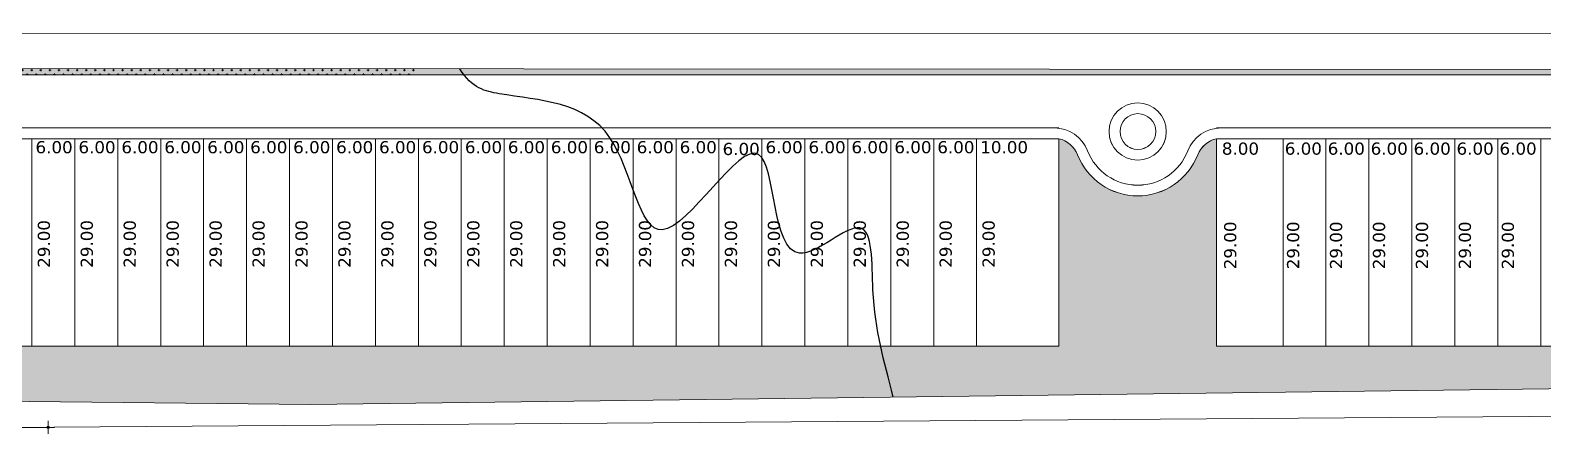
# Model space of a CAD drawing. Header units: centimetres. Extents: x 429547 to 433218, y 9613176 to 9615382.
# Drawn here: x 431493.9 to 431705.2, y 9614626 to 9614682.4 of the extents above; entities that cross this region are included whole.
import ezdxf

# ---------------------------------------------------------------- set-up
doc = ezdxf.new("R2010")
doc.units = ezdxf.units.CM
doc.header["$LTSCALE"] = 0.05
doc.linetypes.add('CONTINUO', pattern=[0])
for name, color, linetype, lineweight in [('AREAS', 6, 'Continuous', 20), ('DIM NOVO', 4, 'Continuous', 20), ('GROTA', 4, 'FENCELINE1', 15), ('p vista', 1, 'Continuous', 50)]:
    doc.layers.add(name, color=color, linetype=linetype, lineweight=lineweight)
for name, color, linetype in [('Cotas', 4, 'Continuous'), ('DIM', 7, 'Continuous'), ('Hachura', 252, 'Continuous')]:
    doc.layers.add(name, color=color, linetype=linetype)
doc.styles.add('LEALTÀ PADRÃO', font='verdana.ttf')
doc.linetypes.add('FENCELINE1', pattern='A,0.25,-0.1,[133,ltypeshp.shx,S=0.1,R=0,X=-0.1,Y=0],-0.1,1', length=1.45)
pattern_1 = [(0, (0, 500), (0.635, 0.635), [0.3175, -0.9525]), (90, (0.15875, 499.84125), (-0.635, 0.635), [0.3175, -0.9525])]

msp = doc.modelspace()

# ---------------------------------------------------------------- hatches: boundary and pattern name
at = {"layer": 'Hachura', "linetype": 'Continuous', "lineweight": 0, "true_color": 0x139b48}
h = msp.add_hatch(dxfattribs=at)
h.set_pattern_fill('CROSS', color=114, scale=0.1)
h.set_pattern_definition(pattern_1)
h.paths.add_polyline_path([(432547.609, 9614676.374), (432547.609, 9614676.14), (430995.542, 9614676.215), (430995.543, 9614677.372)])
h = msp.add_hatch(dxfattribs=at)
h.set_pattern_fill('CROSS', color=114, scale=0.1)
h.set_pattern_definition(pattern_1)
h.paths.add_polyline_path([(431547.742, 9614677.016), (431486.224, 9614677.056), (431486.224, 9614676.191), (431547.742, 9614676.188)])
h = msp.add_hatch(dxfattribs=at)
h.set_pattern_fill('CROSS', color=114, scale=0.1)
h.set_pattern_definition(pattern_1)
h.paths.add_polyline_path([(431638.764, 9614676.958), (431547.742, 9614677.016), (431547.742, 9614676.188), (431638.764, 9614676.184)])
h = msp.add_hatch(dxfattribs=at)
h.set_pattern_fill('CROSS', color=114, scale=0.1)
h.set_pattern_definition(pattern_1)
h.paths.add_polyline_path([(431755.369, 9614676.883), (431638.764, 9614676.958), (431638.764, 9614676.184), (431755.369, 9614676.178)])
h = msp.add_hatch(dxfattribs=at)
h.set_pattern_fill('CROSS', color=114, scale=0.1)
h.set_pattern_definition(pattern_1)
h.paths.add_polyline_path([(431297.937, 9614667.259, 0.2371224), (431295.337, 9614665.02, -0.6859907), (431278.544, 9614665.019, 0.2375154), (431275.94, 9614667.259), (431275.94, 9614638.256), (431094.34, 9614638.256), (431094.342, 9614633.904), (431204.278, 9614633.73), (431533.065, 9614630.064), (431547.742, 9614630.25), (431547.742, 9614638.258), (431297.937, 9614638.257)])
h = msp.add_hatch(dxfattribs=at)
h.set_pattern_fill('CROSS', color=114, scale=0.1)
h.set_pattern_definition(pattern_1)
h.paths.add_polyline_path([(431659.614, 9614667.257, 0.2377782), (431657.011, 9614665.019, -0.6859907), (431640.218, 9614665.019, 0.2380533), (431637.614, 9614667.259), (431637.615, 9614638.258), (431547.742, 9614638.258), (431547.742, 9614630.25), (431946.132, 9614635.306), (431987.787, 9614635.465), (431987.787, 9614638.26), (431965.609, 9614638.26), (431965.609, 9614667.26, 0.2369467), (431963.011, 9614665.022, -0.6859907), (431946.218, 9614665.021, 0.2376815), (431943.614, 9614667.26), (431943.615, 9614638.26), (431659.615, 9614638.258)])

# ---------------------------------------------------------------- linework, layer by layer
at = {"layer": 'AREAS', "color": 7, "linetype": 'Continuous', "lineweight": 9}
for p, q in [((430995.542, 9614676.215, -1.124), (432547.609, 9614676.14, -1.124)), ((432547.609, 9614676.374, -1.124), (430995.543, 9614677.372, -1.124)), ((431637.615, 9614638.258), (431637.614, 9614667.259)), ((431659.614, 9614667.257), (431659.615, 9614638.258)), ((431297.937, 9614638.257), (431637.615, 9614638.258)), ((431659.615, 9614638.258), (431943.615, 9614638.26)), ((431946.132, 9614635.306), (431533.065, 9614630.064)), ((431533.065, 9614630.064), (431204.278, 9614633.73))]:
    msp.add_line(p, q, dxfattribs=at)
for centre, radius, start, end in [((431636.697, 9614663.56), 3.811, 22.5109, 76.0718), ((431660.533, 9614663.555), 3.814, 103.93694, 157.43817), ((431648.614, 9614668.259), 9, 201.10077, 338.89981)]:
    msp.add_arc(centre, radius, start, end, dxfattribs=at)
at = {"layer": 'Cotas', "color": 251, "lineweight": 0, "true_color": 0x636466}
for p, q in [((431497.281, 9614626.899), (431495.489, 9614626.886)), ((431495.495, 9614626.886), (431497.287, 9614626.886)), ((431496.385, 9614626.892), (431496.378, 9614627.788)), ((431496.385, 9614626.892), (431496.391, 9614625.996)), ((431496.391, 9614626.886), (431496.391, 9614627.782)), ((431496.391, 9614626.886), (431496.391, 9614625.99))]:
    msp.add_line(p, q, dxfattribs=at)
for centre in [(431496.385, 9614626.892), (431496.391, 9614626.886)]:
    msp.add_circle(centre, 0.179, dxfattribs=at)
at = {"layer": 'DIM NOVO', "color": 251, "linetype": 'Continuous', "lineweight": 0, "true_color": 0x636466}
for p, q in [((430996.291, 9614681.745), (432770.63, 9614682.428)), ((432321.789, 9614632.848), (431497.185, 9614626.898)), ((430996.305, 9614626.886), (431495.591, 9614626.886))]:
    msp.add_line(p, q, dxfattribs=at)
at = {"layer": 'GROTA', "color": 5, "linetype": 'CONTINUO', "lineweight": 30}
msp.add_open_spline([(431614.446, 9614631.097, 0), (431613.171, 9614636.364, -3.644), (431611.112, 9614642.696, -3.661), (431611.875, 9614659.153, -3.762), (431597.047, 9614644.267, -3.574), (431598.85, 9614677.268, -3.883), (431580.014, 9614644.387, -3.97), (431576.94, 9614672.471, -3.806), (431563.037, 9614672.585, -4.141), (431555.621, 9614674.294, -3.873), (431553.915, 9614677.016, -1.124)], degree=3, knots=[0, 0, 0, 0, 13.8977104, 22.7655173, 31.9067486, 46.8782872, 63.9765782, 78.7910721, 95.4686306, 101.0194605, 101.0194605, 101.0194605, 101.0194605], dxfattribs=at)
at = {"layer": 'p vista', "color": 7, "linetype": 'Continuous', "lineweight": 9}
for p, q in [((430995.542, 9614676.215, -1.124), (432547.609, 9614676.14)), ((430995.543, 9614677.372, -1.124), (432620.791, 9614676.336, -1.124)), ((431298.517, 9614668.759), (431637.614, 9614668.76)), ((431396.91, 9614667.259), (431637.614, 9614667.26)), ((431494.115, 9614638.258, 0.7), (431494.115, 9614667.26, 0.7)), ((431500.115, 9614638.258, 0.7), (431500.115, 9614667.26, 0.7)), ((431506.115, 9614638.258, 0.7), (431506.115, 9614667.26, 0.7)), ((431512.115, 9614638.258, 0.7), (431512.115, 9614667.26, 0.7)), ((431518.115, 9614638.258, 0.7), (431518.115, 9614667.26, 0.7)), ((431524.115, 9614638.258, 0.7), (431524.115, 9614667.26, 0.7)), ((431530.115, 9614638.258, 0.7), (431530.115, 9614667.26, 0.7)), ((431536.115, 9614638.258, 0.7), (431536.115, 9614667.26, 0.7)), ((431542.115, 9614638.258, 0.7), (431542.115, 9614667.26, 0.7)), ((431548.115, 9614638.258, 0.7), (431548.115, 9614667.26, 0.7)), ((431554.115, 9614638.258, 0.7), (431554.115, 9614667.26, 0.7)), ((431560.115, 9614638.258, 0.7), (431560.115, 9614667.26, 0.7)), ((431566.115, 9614638.258, 0.7), (431566.115, 9614667.26, 0.7)), ((431572.115, 9614638.258, 0.7), (431572.115, 9614667.26, 0.7)), ((431578.115, 9614638.258, 0.7), (431578.115, 9614667.26, 0.7)), ((431584.115, 9614638.258, 0.7), (431584.115, 9614667.26, 0.7)), ((431590.115, 9614638.258, 0.7), (431590.115, 9614667.26, 0.7)), ((431596.115, 9614638.258, 0.7), (431596.115, 9614667.26, 0.7)), ((431602.115, 9614638.258, 0.7), (431602.115, 9614667.26, 0.7)), ((431608.115, 9614638.258, 0.7), (431608.115, 9614667.26, 0.7)), ((431614.115, 9614638.258, 0.7), (431614.115, 9614667.26, 0.7)), ((431620.115, 9614638.258, 0.7), (431620.115, 9614667.26, 0.7)), ((431626.115, 9614638.258, 0.7), (431626.115, 9614667.26, 0.7)), ((431637.615, 9614638.258), (431637.614, 9614667.26)), ((431637.615, 9614638.258), (431637.614, 9614667.259)), ((431659.614, 9614668.76), (431943.62, 9614668.76)), ((431659.614, 9614667.26), (431818.91, 9614667.261)), ((431659.615, 9614638.258), (431659.614, 9614667.26)), ((431659.614, 9614667.259), (431659.614, 9614667.257)), ((431659.615, 9614638.258), (431659.614, 9614667.259)), ((431668.92, 9614638.258), (431668.92, 9614667.262)), ((431674.92, 9614638.258), (431674.92, 9614667.262)), ((431680.92, 9614638.258), (431680.92, 9614667.262)), ((431686.92, 9614638.259), (431686.92, 9614667.261)), ((431692.92, 9614638.259), (431692.92, 9614667.261)), ((431698.92, 9614638.259), (431698.92, 9614667.261)), ((431704.92, 9614638.259), (431704.92, 9614667.261)), ((431297.94, 9614638.257), (431637.615, 9614638.258)), ((431659.615, 9614638.258), (431943.615, 9614638.26))]:
    msp.add_line(p, q, dxfattribs=at)
for centre, radius in [((431648.614, 9614668.26), 4), ((431648.614, 9614668.259), 4), ((431648.65, 9614668.26), 2.5), ((431648.65, 9614668.259), 2.5)]:
    msp.add_circle(centre, radius, dxfattribs=at)
for centre, radius, start, end in [((431636.953, 9614663.76), 5, 21.10072, 90.00029), ((431636.953, 9614663.759), 5, 21.10072, 90.00029), ((431636.689, 9614663.552), 3.822, 22.59006, 75.99263), ((431636.689, 9614663.551), 3.822, 22.59006, 75.99263), ((431660.276, 9614663.76), 5, 90.00029, 158.89986), ((431660.276, 9614663.759), 5, 90.00029, 158.89986), ((431660.539, 9614663.553), 3.822, 104.0069, 157.41087), ((431660.539, 9614663.551), 3.822, 104.0069, 157.41087), ((431648.614, 9614668.26), 9, 201.10072, 338.89986), ((431648.614, 9614668.259), 9, 201.10072, 338.89986), ((431648.614, 9614668.26), 7.5, 201.10072, 338.89986), ((431648.614, 9614668.259), 7.5, 201.10072, 338.89986)]:
    msp.add_arc(centre, radius, start, end, dxfattribs=at)

# ---------------------------------------------------------------- texts
at = {"layer": 'DIM', "color": 7, "linetype": 'Continuous', "lineweight": 9, "style": 'LEALTÀ PADRÃO'}
for s, p in [('6.00', (431494.621, 9614665.222, 1.401)), ('6.00', (431500.621, 9614665.222, 1.401)), ('6.00', (431506.621, 9614665.221, 1.401)), ('6.00', (431512.621, 9614665.222, 1.401)), ('6.00', (431518.621, 9614665.223, 1.401)), ('6.00', (431524.621, 9614665.222, 1.401)), ('6.00', (431530.621, 9614665.222, 1.401)), ('6.00', (431536.621, 9614665.222, 1.401)), ('6.00', (431542.621, 9614665.222, 1.401)), ('6.00', (431548.621, 9614665.224, 1.401)), ('6.00', (431554.621, 9614665.223, 1.401)), ('6.00', (431560.621, 9614665.223, 1.401)), ('6.00', (431566.621, 9614665.223, 1.401)), ('6.00', (431572.621, 9614665.223, 1.401)), ('6.00', (431578.621, 9614665.223, 1.401)), ('6.00', (431584.621, 9614665.222, 1.401)), ('6.00', (431596.621, 9614665.222, 1.401)), ('6.00', (431602.621, 9614665.222, 1.401)), ('6.00', (431608.621, 9614665.223, 1.401)), ('6.00', (431614.621, 9614665.222, 1.401)), ('6.00', (431620.621, 9614665.222, 1.401)), ('10.00', (431626.621, 9614665.222, 1.401)), ('6.00', (431590.621, 9614664.976, 1.401)), ('8.00', (431660.375, 9614665.022)), ('6.00', (431669.166, 9614665.023)), ('6.00', (431675.166, 9614665.023)), ('6.00', (431681.166, 9614665.023)), ('6.00', (431687.166, 9614665.023)), ('6.00', (431693.166, 9614665.023)), ('6.00', (431699.166, 9614665.023))]:
    msp.add_text(s, height=1.7, dxfattribs=at).set_placement(p)
for p in [(431502.635, 9614649.204, 1.401), (431508.635, 9614649.204, 1.401), (431520.635, 9614649.205, 1.401), (431532.635, 9614649.204, 1.401), (431538.635, 9614649.204, 1.401), (431550.635, 9614649.207, 1.401), (431562.635, 9614649.206, 1.401), (431568.635, 9614649.206, 1.401), (431580.635, 9614649.205, 1.401), (431592.635, 9614649.204, 1.401), (431598.635, 9614649.204, 1.401), (431610.635, 9614649.205, 1.401), (431622.635, 9614649.205, 1.401), (431628.635, 9614649.204, 1.401), (431662.388, 9614649.005), (431671.179, 9614649.006), (431677.179, 9614649.006), (431683.179, 9614649.005), (431689.179, 9614649.006), (431695.179, 9614649.005), (431701.179, 9614649.005)]:
    msp.add_text('29.00', height=1.7, rotation=90, dxfattribs=at).set_placement(p)
at = {"layer": 'p vista', "color": 7, "linetype": 'Continuous', "lineweight": 9, "style": 'LEALTÀ PADRÃO'}
for p in [(431496.635, 9614649.204, 1.401), (431514.635, 9614649.204, 1.401), (431526.635, 9614649.204, 1.401), (431544.635, 9614649.204, 1.401), (431556.635, 9614649.206, 1.401), (431574.635, 9614649.206, 1.401), (431586.635, 9614649.204, 1.401), (431604.635, 9614649.204, 1.401), (431616.635, 9614649.204, 1.401)]:
    msp.add_text('29.00', height=1.7, rotation=90, dxfattribs=at).set_placement(p)

doc.saveas('drawing.dxf')
